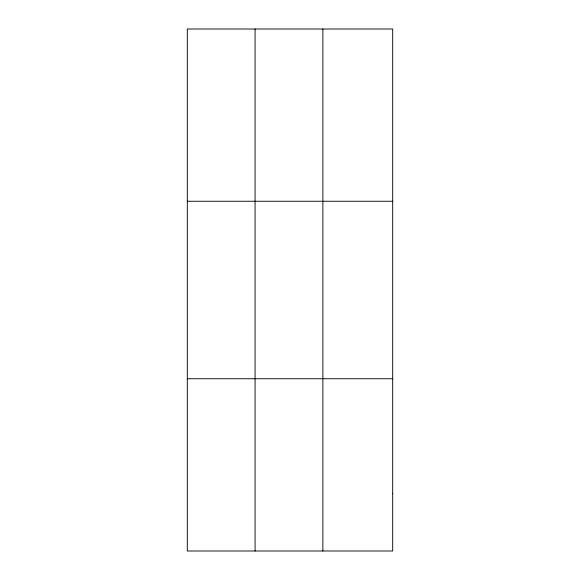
<?xml version="1.0" encoding="UTF-8"?>
<svg xmlns="http://www.w3.org/2000/svg" width="580" height="580" viewBox="0 0 580 580"><rect width="100%" height="100%" fill="white"/><g stroke="black" fill="none" stroke-linecap="round" stroke-linejoin="round"><path stroke-width="0.87" d="M255.084 551L255.084 29M322.864 551L322.864 29M187.311 201.26L392.689 201.26M187.311 378.74L392.689 378.74M392.689 493.58L392.689 551L187.311 551L187.311 29L392.689 29L392.689 493.58"/></g></svg>
